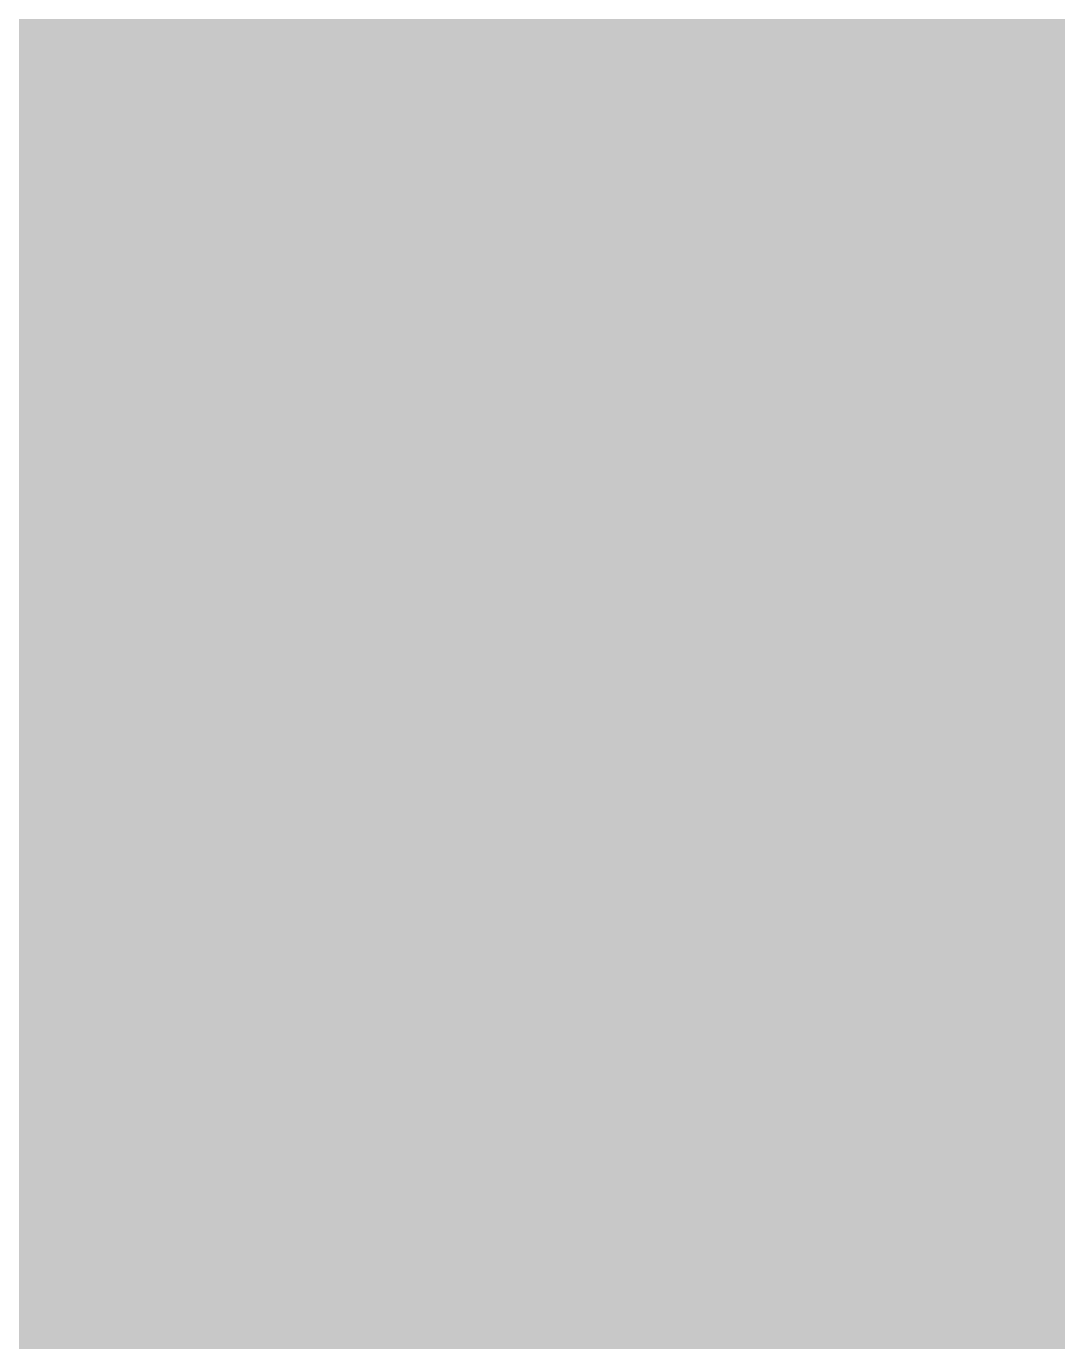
# Model space of a CAD drawing. Header units: inches. Extents: x -4292 to -464, y 9706 to 12474.
# Drawn here: x -3213.92297 to -3213.91323, y 10934.1857 to 10934.19813 of the extents above; entities that cross this region are included whole.
import ezdxf

# ---------------------------------------------------------------- set-up
doc = ezdxf.new("R2010")
doc.units = ezdxf.units.IN
doc.header["$MEASUREMENT"] = 0
doc.layers.add('A-FLOR-PATT-3', color=7, linetype='Continuous', lineweight=9)

msp = doc.modelspace()

# ---------------------------------------------------------------- hatches: boundary and pattern name
at = {"layer": 'A-FLOR-PATT-3'}
h = msp.add_hatch(dxfattribs=at)
h.set_pattern_fill('FP_9', color=256, style=0, pattern_type=2)
h.set_pattern_definition([(0, (-0.251, 0), (19.199, 4.8), [1.584, -12.816, 1.584, -12.816, -76.797]), (0, (-0.251, 0), (19.199, 4.8), [-28.799, 1.584, -27.215, 1.584, -12.816, -33.599]), (0, (-0.251, 0), (19.199, 4.8), [-71.997, 1.584, -8.016, 1.584, -22.415]), (119.999, (6.948, 2.4), (-13.7566736, 14.2279279), [1.584, -12.816, 1.584, -12.816, -76.799]), (119.999, (6.948, 2.4), (-13.7566736, 14.2279279), [-28.8, 1.584, -27.216, 1.584, -12.816, -33.6]), (119.999, (6.948, 2.4), (-13.7566736, 14.2279279), [-71.999, 1.584, -8.016, 1.584, -22.416]), (240.001, (9.348, 12), (-5.442746, -19.0277827), [1.584, -12.816, 1.584, -12.816, -76.799]), (240.001, (9.348, 12), (-5.442746, -19.0277827), [-28.8, 1.584, -27.216, 1.584, -12.816, -33.6]), (240.001, (9.348, 12), (-5.442746, -19.0277827), [-71.999, 1.584, -8.016, 1.584, -22.416])])
h.paths.add_polyline_path([(-3399.860455, 10821.489396), (-3398.269884, 10821.489396), (-3367.523737, 10836.411953), (-3367.523737, 10934.189396), (-3369.648737, 10934.189396), (-3369.648737, 10938.439396), (-3273.523737, 10938.439396), (-3273.523737, 10934.189396), (-3249.923737, 10934.189396), (-3249.923737, 11049.289396), (-3399.860455, 11049.289396), (-3399.860455, 11010.801896), (-3399.360455, 11010.801896), (-3399.360455, 10972.776896), (-3399.860455, 10972.776896), (-3399.860455, 10972.401896), (-3399.360455, 10972.401896), (-3399.360455, 10934.376896), (-3399.860455, 10934.376896), (-3399.860455, 10822.474473)], flags=0)
h.paths.add_polyline_path([(-3213.923737, 10910.961285), (-3019.523737, 11005.312783), (-3019.523737, 11049.289396), (-3213.923737, 11049.289396), (-3213.923737, 10911.053995)], flags=0)
h.paths.add_polyline_path([(-2983.523737, 11022.785282), (-2937.897883, 11044.929663), (-2938.501376, 11045.803972), (-2939.142519, 11047.494529), (-2939.360455, 11049.289396), (-2939.142519, 11051.084264), (-2938.501376, 11052.77482), (-2937.469629, 11054.269563), (-2968.502802, 11069.289396), (-2983.523737, 11069.289396), (-2983.523737, 11034.777964)], flags=0)
h.paths.add_polyline_path([(-3399.860455, 11277.289396), (-3399.823737, 11277.289396), (-3399.860455, 11278.063407)], flags=0)

doc.saveas('drawing.dxf')
